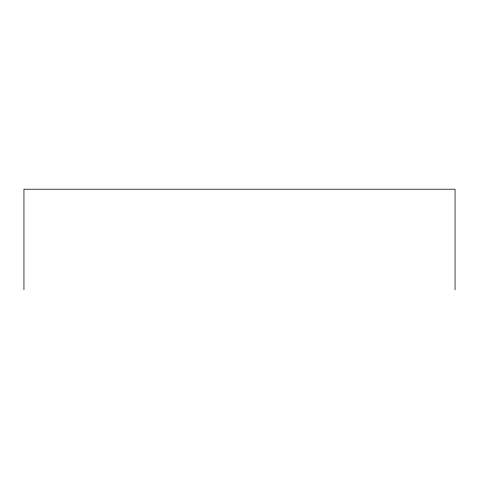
<?xml version="1.0" encoding="UTF-8"?>
<svg xmlns="http://www.w3.org/2000/svg" width="479" height="479" viewBox="0 0 479 479"><rect width="100%" height="100%" fill="white"/><g stroke="black" fill="none" stroke-linecap="round" stroke-linejoin="round"><path stroke-width="0.72" d="M455.05 289.783L455.05 189.217L23.95 189.217L23.95 289.783"/></g></svg>
